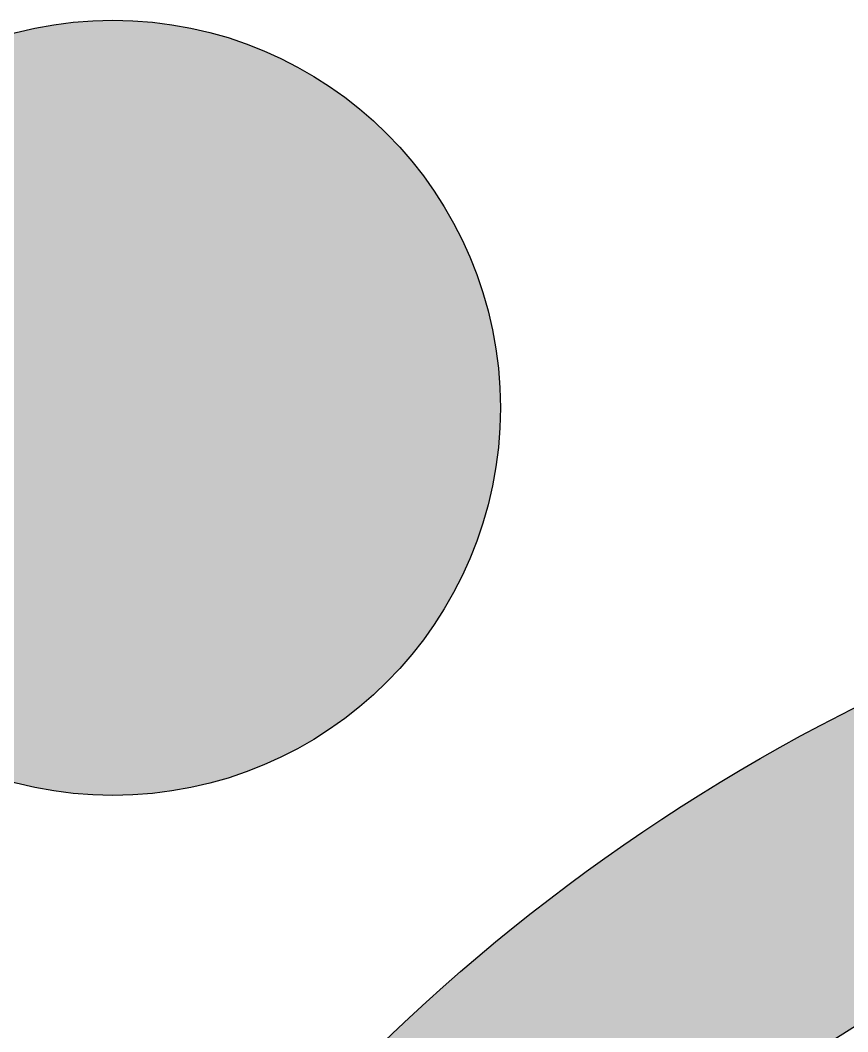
# Model space of a CAD drawing. Header units: millimetres. Extents: x 88 to 97873, y 32 to 55088.
# Drawn here: x 44824.3 to 44840.8, y 4558.69 to 4578.85 of the extents above; entities that cross this region are included whole.
import ezdxf

# ---------------------------------------------------------------- set-up
doc = ezdxf.new("R2010")
doc.units = ezdxf.units.MM
doc.header["$LTSCALE"] = 0.3
doc.layers.add('FICHAS_XLR', color=7, linetype='Continuous')

# ---------------------------------------------------------------- blocks, each defined once
blk = doc.blocks.new('FICHA_XLR_FEMEA')
at = {"layer": 'FICHAS_XLR'}
h = blk.add_hatch(color=0, dxfattribs=at)
h.dxf.hatch_style = 1
h.paths.add_polyline_path([(728.92, -1209.1, 1), (1195.1, -1209.1, 1)])
h.paths.add_polyline_path([(-728.92, 1209.1, 1), (-1195.1, 1209.1, 1)])
h = blk.add_hatch(color=0, dxfattribs=at)
h.dxf.hatch_style = 1
h.paths.add_polyline_path([(-761.98, 0, 1), (761.98, 0, 1)], flags=0)
h.paths.add_polyline_path([(-274.4, -13.49, -1), (-554.4, -13.49, -1)], flags=0)
h.paths.add_polyline_path([(538.57, -13.49, -1), (258.57, -13.49, -1)], flags=0)
h.paths.add_polyline_path([(140, -427.69, -1), (-140, -427.69, -1)], flags=0)
h.paths.add_polyline_path([(-1150.64, 0, 1), (1150.64, 0, 1)])
h.paths.add_polyline_path([(983.22, 0, -1), (-983.22, 0, -1)], flags=16)
at = {"layer": 'FICHAS_XLR', "color": 0}
for centre, radius in [((-962.01, 1209.1), 233.09), ((0, 0), 1150.64), ((0, 0), 983.22)]:
    blk.add_circle(centre, radius, dxfattribs=at)

msp = doc.modelspace()

# ---------------------------------------------------------------- block references
at = {"color": 116, "true_color": 0x136734, "xscale": 0.03314492310661443, "yscale": 0.03314492310661443, "zscale": 0.03314492310661443}
msp.add_blockref('FICHA_XLR_FEMEA', (44858.035, 4531.052), dxfattribs=at)

doc.saveas('drawing.dxf')
